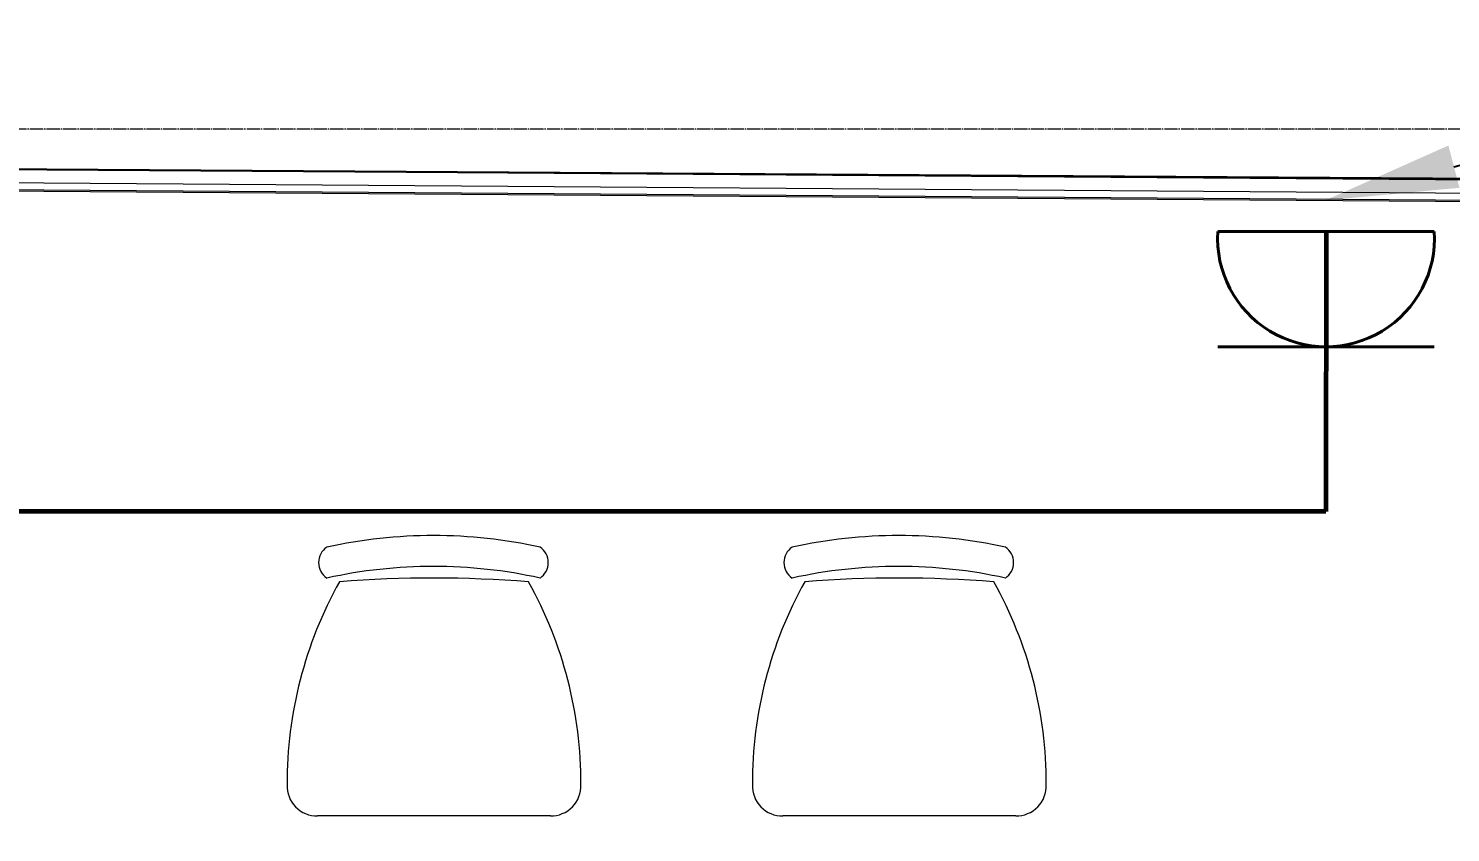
# Model space of a CAD drawing. Header units: millimetres. Extents: x -32 to 417638015, y -35 to 175284279.
# Drawn here: x 1346315 to 1348455, y 87340 to 88550 of the extents above; entities that cross this region are included whole.
import ezdxf
from ezdxf import colors
from ezdxf.entities.mleader import LeaderData, LeaderLine
from ezdxf.math import Vec2, Vec3

# ---------------------------------------------------------------- set-up
doc = ezdxf.new("R2010")
doc.units = ezdxf.units.MM
doc.linetypes.add('ADSK_Линия сетки', pattern=[25, 20, -2.5, 0, -2.5])
for name, color, linetype, lineweight in [('_ЭМ_гофра', 5, 'Continuous', 60), ('Оси', 253, 'Continuous', 9), ('Стены несущие', 7, 'Continuous', 30), ('Стены отделка', 7, 'Continuous', 30), ('Стены штриховка', 7, 'Continuous', 9), ('ТХ_Задание ЭОМ_СС', 6, 'Continuous', 0), ('ШТРИХОВКА', 252, 'Continuous', 15), ('ЭМ', 5, 'Continuous', 40)]:
    doc.layers.add(name, color=color, linetype=linetype, lineweight=lineweight)
doc.layers.add('_ЭМ_Надписи', color=7, linetype='Continuous')
doc.styles.add('ЭОМ', font='isocpeur.ttf', dxfattribs={"width": 0.85, "height": 250})

# ---------------------------------------------------------------- blocks, each defined once
blk = doc.blocks.new('_ЭМ_ТХ2_4 Этаж')
at = {"color": 8, "linetype": 'Continuous'}
for p, q in [((57908.6, 35602), (57558.4, 35602)), ((58608.6, 35602), (58258.4, 35602))]:
    blk.add_line(p, q, dxfattribs=at)
for centre, radius, start, end in [((57588.1, 35983.1), 28.1, 124.2904, 235.7099), ((57732.8, 35276.3), 747.5, 77.6022, 102.398), ((57877.4, 35983.1), 28.1, 304.2917, 55.7085), ((58288.1, 35983.1), 28.1, 124.2904, 235.7099), ((58432.8, 35276.3), 747.5, 77.6022, 102.398), ((58577.4, 35983.1), 28.1, 304.2917, 55.7085), ((57732.8, 35229.8), 747.5, 77.6022, 102.398), ((58432.8, 35229.8), 747.5, 77.6022, 102.398), ((58136.9, 35650.5), 624.5, 150.8941, 180.122), ((57732.8, 34198), 1761.9, 85.3454, 94.6062), ((57330.1, 35650.5), 624.5, 359.8785, 29.0932), ((58836.9, 35650.5), 624.5, 150.8941, 180.122), ((58432.8, 34198), 1761.9, 85.3454, 94.6062), ((58030.1, 35650.5), 624.5, 359.8785, 29.0932), ((57557.8, 35647.4), 45.4, 177.8134, 270.7481), ((57909.2, 35647.4), 45.4, 269.2521, 2.1865), ((58257.8, 35647.4), 45.4, 177.8134, 270.7481), ((58609.2, 35647.4), 45.4, 269.2521, 2.1865)]:
    blk.add_arc(centre, radius, start, end, dxfattribs=at)
blk = doc.blocks.new('План 4 этажа')
at = {"layer": 'Оси', "color": 8, "linetype": 'ADSK_Линия сетки'}
blk.add_line((-10052.178, 36874.489), (56511.792, 36874.489), dxfattribs=at)
at = {"layer": 'Стены несущие', "color": 8}
blk.add_line((49531.6, 36824.929), (55461.863, 36785.567), dxfattribs=at)
at = {"layer": 'Стены отделка', "color": 8, "lineweight": 9}
for p, q in [((54544.15, 36788.902), (49551.853, 36825.047)), ((54544.005, 36768.902), (49531.718, 36805.192)), ((49543.79, 36793.104), (53709.235, 36762.946))]:
    blk.add_line(p, q, dxfattribs=at)
at = {"layer": 'Стены штриховка', "color": 8}
blk.add_line((49541.778, 36795.119), (53711.235, 36764.931), dxfattribs=at)
blk = doc.blocks.new('1м розетка IP20')
at = {"layer": 'ЭМ', "color": 5}
for p, q in [((-10.5, 162.7), (-10.5, -162.7)), ((163.1, 162.7), (163.1, -162.7)), ((-10.5, 0), (315.5, 0))]:
    blk.add_line(p, q, dxfattribs=at)
blk.add_arc((0, 0), 163.1, 266.3196, 93.6804, dxfattribs=at)

msp = doc.modelspace()

# ---------------------------------------------------------------- linework, layer by layer
at = {"layer": '_ЭМ_гофра', "linetype": 'ByBlock'}
for points in [[(1348267.2, 88244.6), (1348266.8, 87823.3)], [(1348266.8, 87823.3), (1344765.5, 87823.3), (1344762, 85987.6)]]:
    msp.add_lwpolyline(points, dxfattribs=at)

# ---------------------------------------------------------------- block references
at = {"layer": 'ТХ_Задание ЭОМ_СС', "lineweight": 50}
msp.add_blockref('_ЭМ_ТХ2_4 Этаж', (1289191.8, 51763.2), dxfattribs=at)
at = {"layer": 'ШТРИХОВКА'}
msp.add_blockref('План 4 этажа', (1295100.3, 51524.3), dxfattribs=at)
at = {"layer": 'ЭМ', "rotation": 270}
msp.add_blockref('1м розетка IP20', (1348267.2, 88234.1), dxfattribs=at)

# ---------------------------------------------------------------- leaders
at = {"layer": '_ЭМ_Надписи', "color": 7, "ltscale": 5}
ml = msp.add_multileader_mtext('Standard', dxfattribs=at)
ml.set_content('{\\fGOST Common|b0|i0|c204|p34;\\W0.9;\\C256;4ЩРС-2\\fISOCPEUR|b0|i0|c204|p34;\\W0.85; Гр.2 Резерв\\P\\fGOST Common|b0|i0|c0|p34;\\W0.9;h=\\fGOST Common|b0|i0|c204|p34;1\\fGOST Common|b0|i0|c0|p34;.\\fGOST Common|b0|i0|c204|p34;8м}', color=1, style='ЭОМ')
ml.set_leader_properties()
ml.build(insert=Vec2(0, 0))
ml.multileader.update_dxf_attribs({"text_left_attachment_type": 6, "text_right_attachment_type": 6, "dogleg_length": 0, "arrow_head_size": 200})
ctx = ml.context
ctx.base_point, ctx.char_height, ctx.arrow_head_size, ctx.landing_gap_size, ctx.plane_origin = Vec3(1352273.2, 89341.4), 250, 200, 0, Vec3(1346431.5, 106471.5)
ctx.left_attachment, ctx.right_attachment = 6, 6
notes = []
notes.append((ctx, [(0, (1, 1, 0), (1352273.2, 89341.4), (1, 0), 0, [(0, [(1348266.2, 88291.2)], 0, [])])]))
ctx.mtext.insert, ctx.mtext.width, ctx.mtext.defined_height, ctx.mtext.flow_direction = Vec3(1352273.2, 89641.4), 1906.016, 545.6, 5
ml = msp.add_multileader_mtext('Standard', dxfattribs=at)
ml.set_content('{\\fGOST Common|b0|i0|c0|p34;\\W0.9;\\C256;4\\fGOST Common|b0|i0|c204|p34;ЩРС\\fGOST Common|b0|i0|c0|p34;-2\\fISOCPEUR|b0|i0|c204|p34;\\W0.85; Гр.4\\P\\W1;\\C0;Моноблок}', color=1, style='ЭОМ')
ml.set_leader_properties()
ml.build(insert=Vec2(0, 0))
ml.multileader.update_dxf_attribs({"text_left_attachment_type": 6, "text_right_attachment_type": 6, "dogleg_length": 0, "arrow_head_size": 200})
ctx = ml.context
ctx.base_point, ctx.char_height, ctx.arrow_head_size, ctx.landing_gap_size, ctx.plane_origin = Vec3(1352857.2, 87892.9, -64.3), 250, 200, 0, Vec3(1337942.2, 97151.8, -64.3)
ctx.left_attachment, ctx.right_attachment = 6, 6
notes.append((ctx, [(0, (1, 1, 0), (1352857.2, 87892.9, -64.3), (1, 0), 0, [(0, [(1347283.6, 86730.6, -64.3)], 0, [])])]))
ctx.mtext.insert, ctx.mtext.width, ctx.mtext.defined_height, ctx.mtext.flow_direction = Vec3(1352857.2, 88192.9, -64.3), 2073.809, 545.6, 5
for ctx, leaders in notes:
    for number, flags, end, landing, length, lines in leaders:
        leader = LeaderData()
        leader.index, (leader.has_last_leader_line, leader.has_dogleg_vector, leader.attachment_direction) = number, flags
        leader.last_leader_point, leader.dogleg_vector, leader.dogleg_length = Vec3(end), Vec3(landing), length
        for number, points, colour, breaks in lines:
            line = LeaderLine()
            line.index, line.vertices, line.color, line.breaks = number, Vec3.list(points), colors.encode_raw_color(colour), breaks
            leader.lines.append(line)
        ctx.leaders.append(leader)

doc.saveas('drawing.dxf')
